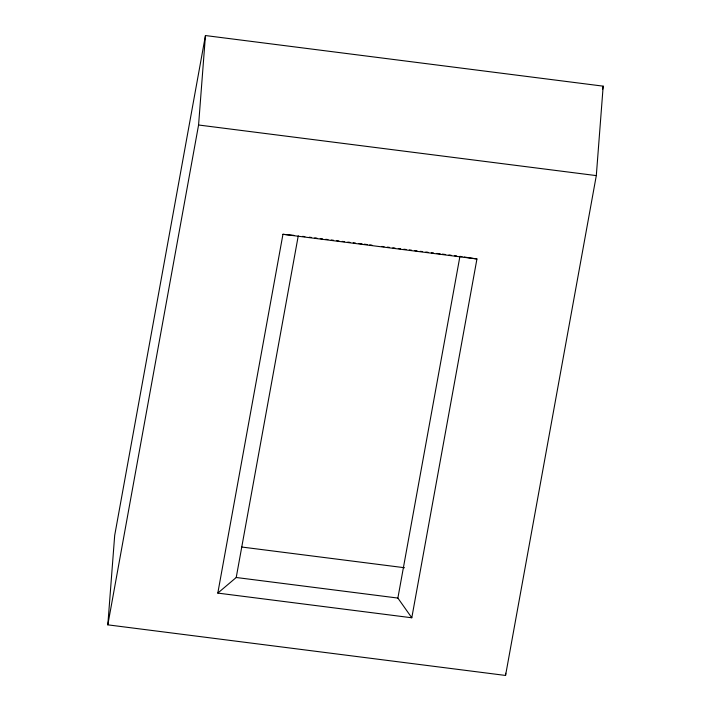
<?xml version="1.0" encoding="UTF-8"?>
<svg xmlns="http://www.w3.org/2000/svg" width="711" height="711" viewBox="0 0 711 711"><rect width="100%" height="100%" fill="white"/><g stroke="black" fill="none" stroke-linecap="round" stroke-linejoin="round"><path stroke-width="1.07" d="M107.814 624.845L114.693 535.392L205.452 35.55L603.186 86.155L596.307 175.608L505.548 675.45L107.814 624.845L198.573 125.003L205.452 35.55M505.548 675.45L505.717 673.237M464.176 257.009L476.939 258.973L411.793 617.779L217.806 593.098L282.951 234.292L293.892 235.359M217.806 593.098L236.221 577.501L298.265 235.785M411.793 617.779L397.876 598.067L459.928 256.351L462.052 256.68M602.59 89.426L603.186 86.155M198.573 125.003L596.307 175.608M302.664 236.345L304.868 236.63M309.267 237.19L311.462 237.465M314.76 237.883L316.964 238.167M320.261 238.585L322.465 238.86M325.762 239.287L327.958 239.563M331.255 239.98L333.459 240.265M336.756 240.682L338.96 240.967M342.258 241.385L344.453 241.66M347.759 242.087L349.954 242.362M353.251 242.78L355.456 243.064M358.753 243.482L362.05 243.9M364.254 244.184L367.551 244.602M369.747 244.877L371.951 245.162M381.843 246.424L384.047 246.699M387.344 247.117L389.548 247.401M392.845 247.819L395.04 248.095M398.338 248.521L400.542 248.797M403.839 249.214L406.043 249.499M409.34 249.917L411.536 250.201M414.833 250.619L417.037 250.894M420.334 251.321L422.538 251.596M425.836 252.014L428.031 252.298M431.337 252.716L433.532 252.992M436.83 253.418L440.127 253.836M442.331 254.111L445.628 254.538M448.925 254.956L451.13 255.231M454.427 255.658L456.631 255.933M282.951 234.292L476.939 258.973M241.784 547.026L404.541 567.733M236.221 577.501L397.876 598.067"/></g></svg>
